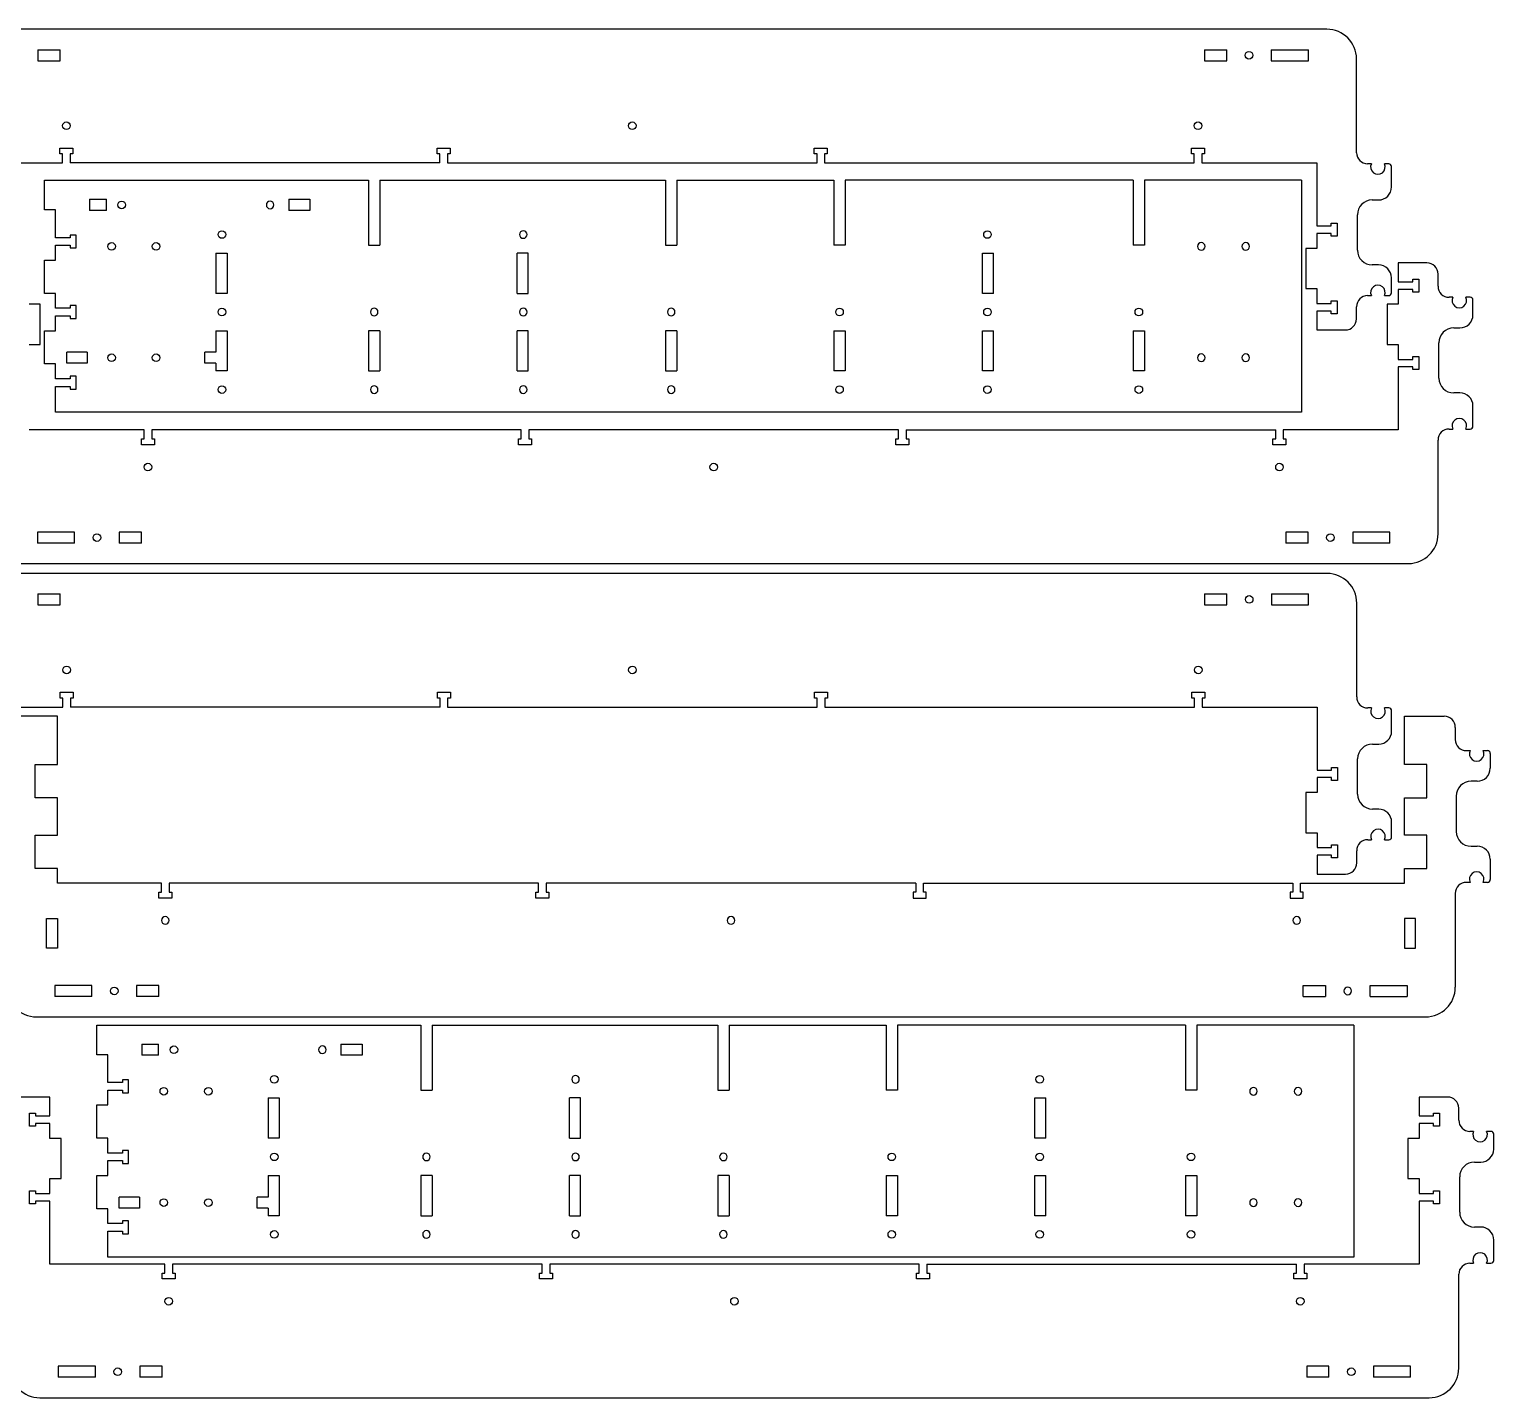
# Model space of a CAD drawing. Header units: millimetres. Extents: x 82 to 1285, y 3 to 747.
# Drawn here: x 496 to 1285, y 10 to 747 of the extents above; entities that cross this region are included whole.
import ezdxf

# ---------------------------------------------------------------- set-up
doc = ezdxf.new("R2010")
doc.units = ezdxf.units.MM
doc.linetypes.add('HIDDEN', pattern=[9.525, 6.35, -3.175])
doc.layers.get('0').update_dxf_attribs({"lineweight": 70})
doc.layers.add('Hidden', color=7, linetype='HIDDEN', lineweight=70)

msp = doc.modelspace()

# ---------------------------------------------------------------- linework, layer by layer
at = {"color": 7, "lineweight": -3}
for p, q in [((1195.45, 747.28), (447.04, 747.28)), ((500.98, 736.28), (512.98, 736.28)), ((500.98, 736.28), (500.98, 730.28)), ((512.98, 730.28), (512.98, 736.28)), ((1129.51, 736.28), (1141.51, 736.28)), ((1129.51, 736.28), (1129.51, 730.28)), ((1141.51, 730.28), (1141.51, 736.28)), ((1165.51, 736.28), (1185.51, 736.28)), ((1165.51, 736.28), (1165.51, 730.28)), ((1185.51, 730.28), (1185.51, 736.28)), ((500.98, 730.28), (512.98, 730.28)), ((1129.51, 730.28), (1141.51, 730.28)), ((1165.51, 730.28), (1185.51, 730.28)), ((1211.45, 680.78), (1211.45, 731.28)), ((512.95, 680.08), (512.95, 683.28)), ((512.95, 683.28), (519.95, 683.28)), ((514.4, 680.08), (512.95, 680.08)), ((514.4, 675.28), (514.4, 680.08)), ((519.95, 680.08), (518.5, 680.08)), ((518.5, 680.08), (518.5, 675.28)), ((519.95, 683.28), (519.95, 680.08)), ((716.15, 680.08), (716.15, 683.28)), ((716.15, 683.28), (723.15, 683.28)), ((717.6, 680.08), (716.15, 680.08)), ((717.6, 675.28), (717.6, 680.08)), ((723.15, 680.08), (721.7, 680.08)), ((721.7, 680.08), (721.7, 675.28)), ((723.15, 683.28), (723.15, 680.08)), ((919.35, 683.28), (926.35, 683.28)), ((919.35, 680.08), (919.35, 683.28)), ((920.8, 680.08), (919.35, 680.08)), ((920.8, 675.28), (920.8, 680.08)), ((926.35, 680.08), (924.9, 680.08)), ((924.9, 680.08), (924.9, 675.28)), ((926.35, 683.28), (926.35, 680.08)), ((1122.55, 683.28), (1129.55, 683.28)), ((1122.55, 680.08), (1122.55, 683.28)), ((1124, 680.08), (1122.55, 680.08)), ((1124, 675.28), (1124, 680.08)), ((1128.1, 680.08), (1128.1, 675.28)), ((1129.55, 680.08), (1128.1, 680.08)), ((1129.55, 683.28), (1129.55, 680.08)), ((452.44, 675.28), (514.4, 675.28)), ((717.6, 675.28), (518.5, 675.28)), ((721.7, 675.28), (920.8, 675.28)), ((924.9, 675.28), (1124, 675.28)), ((1128.1, 675.28), (1190.06, 675.28)), ((1190.06, 675.28), (1190.06, 641.33)), ((1219.44, 674.78), (1217.45, 674.78)), ((1228.78, 674.78), (1226.47, 674.78)), ((1230.28, 662.31), (1230.28, 673.28)), ((504.63, 665.92), (679.23, 665.92)), ((504.63, 649.92), (504.63, 665.92)), ((679.23, 665.92), (679.23, 630.92)), ((685.23, 665.92), (839.23, 665.92)), ((685.23, 665.92), (685.23, 630.92)), ((839.23, 665.92), (839.23, 630.92)), ((845.23, 665.92), (929.92, 665.92)), ((845.23, 665.92), (845.23, 630.92)), ((929.92, 665.92), (929.92, 630.92)), ((1091.17, 665.92), (935.92, 665.92)), ((935.92, 665.92), (935.92, 630.92)), ((1091.17, 665.92), (1091.17, 630.92)), ((1097.17, 665.92), (1097.17, 630.92)), ((1181.87, 665.92), (1097.17, 665.92)), ((1181.87, 665.92), (1181.87, 540.92)), ((528.8, 655.66), (528.8, 649.66)), ((528.8, 655.66), (537.95, 655.66)), ((537.95, 649.66), (537.95, 655.66)), ((636.17, 655.66), (636.17, 649.66)), ((636.17, 655.66), (647.57, 655.66)), ((647.57, 655.66), (647.57, 649.66)), ((1219.95, 655.31), (1223.28, 655.31)), ((510.63, 649.92), (504.63, 649.92)), ((510.63, 634.97), (510.63, 649.92)), ((537.95, 649.66), (528.8, 649.66)), ((647.57, 649.66), (636.17, 649.66)), ((1211.95, 628.28), (1211.95, 647.31)), ((1190.06, 641.33), (1197.85, 641.33)), ((1197.85, 642.78), (1201.05, 642.78)), ((1197.85, 641.33), (1197.85, 642.78)), ((1201.05, 642.78), (1201.05, 635.78)), ((518.43, 634.97), (510.63, 634.97)), ((518.43, 636.42), (518.43, 634.97)), ((521.63, 636.42), (518.43, 636.42)), ((521.63, 629.42), (521.63, 636.42)), ((1190.05, 637.23), (1190.05, 629.23)), ((1197.85, 637.23), (1190.05, 637.23)), ((1197.85, 635.78), (1197.85, 637.23)), ((1201.05, 635.78), (1197.85, 635.78)), ((510.63, 630.87), (518.43, 630.87)), ((510.63, 622.87), (510.63, 630.87)), ((518.43, 630.87), (518.43, 629.42)), ((518.43, 629.42), (521.63, 629.42)), ((596.94, 626.64), (596.94, 604.97)), ((596.94, 626.64), (602.94, 626.64)), ((602.94, 626.64), (602.94, 604.97)), ((679.23, 630.92), (685.23, 630.92)), ((765.23, 626.64), (759.23, 626.64)), ((759.23, 604.97), (759.23, 626.64)), ((765.23, 604.97), (765.23, 626.64)), ((839.23, 630.92), (845.23, 630.92)), ((935.92, 630.92), (929.92, 630.92)), ((1009.92, 604.97), (1009.92, 626.64)), ((1009.92, 626.64), (1015.92, 626.64)), ((1015.92, 604.97), (1015.92, 626.64)), ((1097.17, 630.92), (1091.17, 630.92)), ((1184.05, 629.23), (1184.05, 607.56)), ((1190.05, 629.23), (1184.05, 629.23)), ((504.63, 622.87), (510.63, 622.87)), ((504.63, 604.97), (504.63, 622.87)), ((1223.28, 620.28), (1219.95, 620.28)), ((1249.35, 621.37), (1233.94, 621.37)), ((1233.94, 621.37), (1233.94, 611.19)), ((1255.35, 608.87), (1255.35, 615.37)), ((1184.05, 607.56), (1190.05, 607.56)), ((1190.05, 607.56), (1190.05, 599.56)), ((1230.28, 605.28), (1230.28, 613.28)), ((1233.94, 611.19), (1241.74, 611.19)), ((1241.74, 611.19), (1241.74, 612.64)), ((1241.74, 612.64), (1244.94, 612.64)), ((1244.94, 612.64), (1244.94, 605.64)), ((510.63, 604.97), (504.63, 604.97)), ((510.63, 596.97), (510.63, 604.97)), ((602.94, 604.97), (596.94, 604.97)), ((759.23, 604.97), (765.23, 604.97)), ((1015.92, 604.97), (1009.92, 604.97)), ((1197.85, 601.01), (1201.05, 601.01)), ((1197.85, 599.56), (1197.85, 601.01)), ((1201.05, 601.01), (1201.05, 594.01)), ((1217.45, 603.78), (1219.44, 603.78)), ((1226.47, 603.78), (1228.78, 603.78)), ((1241.74, 607.09), (1233.94, 607.09)), ((1233.94, 607.09), (1233.94, 599.09)), ((1241.74, 605.64), (1241.74, 607.09)), ((1244.94, 605.64), (1241.74, 605.64)), ((1263.33, 602.87), (1261.35, 602.87)), ((1272.66, 602.87), (1270.36, 602.87)), ((1274.16, 593.37), (1274.16, 601.37)), ((502.33, 599.09), (496.33, 599.09)), ((502.33, 577.42), (502.33, 599.09)), ((518.43, 596.97), (510.63, 596.97)), ((510.63, 592.87), (518.43, 592.87)), ((510.63, 584.87), (510.63, 592.87)), ((518.43, 598.42), (518.43, 596.97)), ((521.63, 598.42), (518.43, 598.42)), ((518.43, 592.87), (518.43, 591.42)), ((521.63, 591.42), (521.63, 598.42)), ((1190.05, 599.56), (1197.85, 599.56)), ((1190.05, 595.46), (1190.05, 585.28)), ((1197.85, 595.46), (1190.05, 595.46)), ((1197.85, 594.01), (1197.85, 595.46)), ((1201.05, 594.01), (1197.85, 594.01)), ((1211.45, 591.28), (1211.45, 597.78)), ((1233.94, 599.09), (1227.94, 599.09)), ((1227.94, 599.09), (1227.94, 577.42)), ((504.63, 584.87), (510.63, 584.87)), ((504.63, 566.97), (504.63, 584.87)), ((518.43, 591.42), (521.63, 591.42)), ((596.94, 584.87), (596.94, 573.28)), ((596.94, 584.87), (602.94, 584.87)), ((602.94, 584.87), (602.94, 563.2)), ((679.23, 584.87), (679.23, 563.2)), ((685.23, 584.87), (679.23, 584.87)), ((685.23, 584.87), (685.23, 563.2)), ((759.23, 563.2), (759.23, 584.87)), ((765.23, 584.87), (759.23, 584.87)), ((765.23, 563.2), (765.23, 584.87)), ((839.23, 584.87), (839.23, 563.2)), ((845.23, 584.87), (839.23, 584.87)), ((845.23, 584.87), (845.23, 563.2)), ((929.92, 584.87), (929.92, 563.2)), ((929.92, 584.87), (935.92, 584.87)), ((935.92, 584.87), (935.92, 563.2)), ((1009.92, 563.2), (1009.92, 584.87)), ((1009.92, 584.87), (1015.92, 584.87)), ((1015.92, 563.2), (1015.92, 584.87)), ((1091.17, 584.87), (1091.17, 563.2)), ((1091.17, 584.87), (1097.17, 584.87)), ((1097.17, 584.87), (1097.17, 563.2)), ((1190.05, 585.28), (1205.45, 585.28)), ((1263.84, 586.37), (1267.16, 586.37)), ((496.33, 577.42), (502.33, 577.42)), ((1227.94, 577.42), (1233.94, 577.42)), ((1233.94, 577.42), (1233.94, 569.42)), ((1255.84, 559.34), (1255.84, 578.37)), ((516.63, 567.28), (516.63, 573.28)), ((527.63, 573.28), (516.63, 573.28)), ((527.63, 573.28), (527.63, 567.28)), ((590.94, 567.28), (590.94, 573.28)), ((596.94, 573.28), (590.94, 573.28)), ((1233.94, 569.42), (1241.74, 569.42)), ((1241.74, 569.42), (1241.74, 570.87)), ((1241.74, 570.87), (1244.94, 570.87)), ((1244.94, 570.87), (1244.94, 563.87)), ((510.63, 566.97), (504.63, 566.97)), ((510.63, 558.97), (510.63, 566.97)), ((527.63, 567.28), (516.63, 567.28)), ((518.43, 560.42), (518.43, 558.97)), ((521.63, 560.42), (518.43, 560.42)), ((521.63, 553.42), (521.63, 560.42)), ((596.94, 567.28), (590.94, 567.28)), ((596.94, 567.28), (596.94, 563.2)), ((602.94, 563.2), (596.94, 563.2)), ((679.23, 563.2), (685.23, 563.2)), ((759.23, 563.2), (765.23, 563.2)), ((839.23, 563.2), (845.23, 563.2)), ((935.92, 563.2), (929.92, 563.2)), ((1015.92, 563.2), (1009.92, 563.2)), ((1097.17, 563.2), (1091.17, 563.2)), ((1241.74, 565.32), (1233.95, 565.32)), ((1233.95, 565.32), (1233.95, 531.37)), ((1241.74, 563.87), (1241.74, 565.32)), ((1244.94, 563.87), (1241.74, 563.87)), ((518.43, 558.97), (510.63, 558.97)), ((510.63, 554.87), (518.43, 554.87)), ((510.63, 540.92), (510.63, 554.87)), ((518.43, 554.87), (518.43, 553.42)), ((518.43, 553.42), (521.63, 553.42)), ((1267.16, 551.34), (1263.84, 551.34)), ((1181.87, 540.92), (510.63, 540.92)), ((1274.16, 533.37), (1274.16, 544.34)), ((558.29, 531.37), (496.32, 531.37)), ((558.29, 526.57), (558.29, 531.37)), ((562.39, 531.37), (562.39, 526.57)), ((761.49, 531.37), (562.39, 531.37)), ((761.49, 526.57), (761.49, 531.37)), ((964.69, 531.37), (765.59, 531.37)), ((765.59, 531.37), (765.59, 526.57)), ((964.69, 526.57), (964.69, 531.37)), ((968.79, 531.37), (968.79, 526.57)), ((968.79, 531.37), (1167.89, 531.37)), ((1167.89, 526.57), (1167.89, 531.37)), ((1171.99, 531.37), (1171.99, 526.57)), ((1233.95, 531.37), (1171.99, 531.37)), ((1261.35, 531.87), (1263.33, 531.87)), ((1270.36, 531.87), (1272.66, 531.87)), ((556.84, 526.57), (558.29, 526.57)), ((556.84, 523.37), (556.84, 526.57)), ((563.84, 523.37), (556.84, 523.37)), ((562.39, 526.57), (563.84, 526.57)), ((563.84, 526.57), (563.84, 523.37)), ((760.04, 526.57), (761.49, 526.57)), ((760.04, 523.37), (760.04, 526.57)), ((767.04, 523.37), (760.04, 523.37)), ((765.59, 526.57), (767.04, 526.57)), ((767.04, 526.57), (767.04, 523.37)), ((963.24, 523.37), (963.24, 526.57)), ((963.24, 526.57), (964.69, 526.57)), ((970.24, 523.37), (963.24, 523.37)), ((968.79, 526.57), (970.24, 526.57)), ((970.24, 526.57), (970.24, 523.37)), ((1166.44, 523.37), (1166.44, 526.57)), ((1166.44, 526.57), (1167.89, 526.57)), ((1173.44, 523.37), (1166.44, 523.37)), ((1171.99, 526.57), (1173.44, 526.57)), ((1173.44, 526.57), (1173.44, 523.37)), ((1255.35, 475.37), (1255.35, 525.87)), ((500.87, 476.37), (500.87, 470.37)), ((520.87, 476.37), (500.87, 476.37)), ((520.87, 470.37), (520.87, 476.37)), ((556.87, 476.37), (544.87, 476.37)), ((544.87, 476.37), (544.87, 470.37)), ((556.87, 470.37), (556.87, 476.37)), ((1173.4, 476.37), (1173.4, 470.37)), ((1185.4, 476.37), (1173.4, 476.37)), ((1185.4, 470.37), (1185.4, 476.37)), ((1229.4, 476.37), (1209.4, 476.37)), ((1209.4, 476.37), (1209.4, 470.37)), ((1229.4, 470.37), (1229.4, 476.37)), ((520.87, 470.37), (500.87, 470.37)), ((556.87, 470.37), (544.87, 470.37)), ((1185.4, 470.37), (1173.4, 470.37)), ((1229.4, 470.37), (1209.4, 470.37)), ((490.93, 459.37), (1239.35, 459.37)), ((1195.57, 454.05), (447.15, 454.05)), ((501.09, 443.05), (513.09, 443.05)), ((501.09, 443.05), (501.09, 437.05)), ((513.09, 437.05), (513.09, 443.05)), ((1129.62, 443.05), (1141.62, 443.05)), ((1129.62, 443.05), (1129.62, 437.05)), ((1141.62, 437.05), (1141.62, 443.05)), ((1165.62, 443.05), (1185.62, 443.05)), ((1165.62, 443.05), (1165.62, 437.05)), ((1185.62, 437.05), (1185.62, 443.05)), ((501.09, 437.05), (513.09, 437.05)), ((1129.62, 437.05), (1141.62, 437.05)), ((1165.62, 437.05), (1185.62, 437.05)), ((1211.56, 387.55), (1211.56, 438.05)), ((513.06, 386.85), (513.06, 390.05)), ((513.06, 390.05), (520.06, 390.05)), ((514.51, 386.85), (513.06, 386.85)), ((514.51, 382.05), (514.51, 386.85)), ((520.06, 386.85), (518.61, 386.85)), ((518.61, 386.85), (518.61, 382.05)), ((520.06, 390.05), (520.06, 386.85)), ((716.26, 386.85), (716.26, 390.05)), ((716.26, 390.05), (723.26, 390.05)), ((717.71, 386.85), (716.26, 386.85)), ((717.71, 382.05), (717.71, 386.85)), ((723.26, 386.85), (721.81, 386.85)), ((721.81, 386.85), (721.81, 382.05)), ((723.26, 390.05), (723.26, 386.85)), ((919.46, 390.05), (926.46, 390.05)), ((919.46, 386.85), (919.46, 390.05)), ((920.91, 386.85), (919.46, 386.85)), ((920.91, 382.05), (920.91, 386.85)), ((926.46, 386.85), (925.01, 386.85)), ((925.01, 386.85), (925.01, 382.05)), ((926.46, 390.05), (926.46, 386.85)), ((1122.66, 390.05), (1129.66, 390.05)), ((1122.66, 386.85), (1122.66, 390.05)), ((1124.11, 386.85), (1122.66, 386.85)), ((1124.11, 382.05), (1124.11, 386.85)), ((1128.21, 386.85), (1128.21, 382.05)), ((1129.66, 386.85), (1128.21, 386.85)), ((1129.66, 390.05), (1129.66, 386.85)), ((452.54, 382.05), (514.51, 382.05)), ((717.71, 382.05), (518.61, 382.05)), ((721.81, 382.05), (920.91, 382.05)), ((925.01, 382.05), (1124.11, 382.05)), ((1128.21, 382.05), (1190.17, 382.05)), ((1190.17, 382.05), (1190.17, 348.1)), ((1219.55, 381.55), (1217.56, 381.55)), ((1228.88, 381.55), (1226.58, 381.55)), ((1230.38, 369.08), (1230.38, 380.05)), ((511.66, 377.08), (490.26, 377.08)), ((511.66, 351.03), (511.66, 377.08)), ((1237.27, 377.08), (1258.67, 377.08)), ((1237.27, 351.03), (1237.27, 377.08)), ((1264.67, 371.08), (1264.67, 364.58)), ((1220.06, 362.08), (1223.38, 362.08)), ((1270.67, 358.58), (1272.66, 358.58)), ((1279.69, 358.58), (1281.99, 358.58)), ((1283.49, 357.08), (1283.49, 349.08)), ((499.66, 333.13), (499.66, 351.03)), ((499.66, 351.03), (511.66, 351.03)), ((1190.17, 348.1), (1197.96, 348.1)), ((1197.96, 349.55), (1201.16, 349.55)), ((1197.96, 348.1), (1197.96, 349.55)), ((1201.16, 349.55), (1201.16, 342.55)), ((1212.06, 335.05), (1212.06, 354.08)), ((1249.27, 351.03), (1237.27, 351.03)), ((1249.27, 333.13), (1249.27, 351.03)), ((1190.16, 344), (1190.16, 336)), ((1197.96, 344), (1190.16, 344)), ((1197.96, 342.55), (1197.96, 344)), ((1201.16, 342.55), (1197.96, 342.55)), ((1276.49, 342.08), (1273.17, 342.08)), ((511.66, 333.13), (499.66, 333.13)), ((511.66, 313.03), (511.66, 333.13)), ((1184.16, 336), (1184.16, 314.33)), ((1190.16, 336), (1184.16, 336)), ((1237.27, 313.03), (1237.27, 333.13)), ((1237.27, 333.13), (1249.27, 333.13)), ((1265.17, 334.08), (1265.17, 315.05)), ((1223.38, 327.05), (1220.06, 327.05)), ((1230.38, 312.05), (1230.38, 320.05)), ((499.65, 295.13), (499.65, 313.03)), ((499.65, 313.03), (511.66, 313.03)), ((1184.16, 314.33), (1190.16, 314.33)), ((1190.16, 314.33), (1190.16, 306.33)), ((1197.96, 307.78), (1201.16, 307.78)), ((1197.96, 306.33), (1197.96, 307.78)), ((1201.16, 307.78), (1201.16, 300.78)), ((1217.56, 310.55), (1219.55, 310.55)), ((1226.58, 310.55), (1228.88, 310.55)), ((1249.28, 313.03), (1237.27, 313.03)), ((1249.28, 295.13), (1249.28, 313.03)), ((1190.16, 306.33), (1197.96, 306.33)), ((1190.16, 302.23), (1190.16, 292.05)), ((1197.96, 302.23), (1190.16, 302.23)), ((1197.96, 300.78), (1197.96, 302.23)), ((1201.16, 300.78), (1197.96, 300.78)), ((1211.56, 298.05), (1211.56, 304.55)), ((1273.17, 307.05), (1276.49, 307.05)), ((1283.49, 300.05), (1283.49, 289.08)), ((511.66, 295.13), (499.65, 295.13)), ((511.66, 287.08), (511.66, 295.13)), ((1190.16, 292.05), (1205.56, 292.05)), ((1237.27, 295.13), (1249.28, 295.13)), ((1237.27, 287.08), (1237.27, 295.13)), ((567.62, 287.08), (511.66, 287.08)), ((567.62, 282.28), (567.62, 287.08)), ((571.72, 287.08), (571.72, 282.28)), ((770.82, 287.08), (571.72, 287.08)), ((770.82, 282.28), (770.82, 287.08)), ((774.92, 287.08), (774.92, 282.28)), ((974.02, 287.08), (774.92, 287.08)), ((974.02, 287.08), (974.02, 282.28)), ((978.12, 282.28), (978.12, 287.08)), ((978.12, 287.08), (1177.22, 287.08)), ((1177.22, 287.08), (1177.22, 282.28)), ((1181.32, 282.28), (1181.32, 287.08)), ((1181.32, 287.08), (1237.27, 287.08)), ((1272.66, 287.58), (1270.67, 287.58)), ((1281.99, 287.58), (1279.69, 287.58)), ((566.17, 282.28), (567.62, 282.28)), ((566.17, 279.08), (566.17, 282.28)), ((573.17, 279.08), (566.17, 279.08)), ((571.72, 282.28), (573.17, 282.28)), ((573.17, 282.28), (573.17, 279.08)), ((769.37, 282.28), (770.82, 282.28)), ((769.37, 279.08), (769.37, 282.28)), ((776.37, 279.08), (769.37, 279.08)), ((774.92, 282.28), (776.37, 282.28)), ((776.37, 282.28), (776.37, 279.08)), ((972.57, 282.28), (972.57, 279.08)), ((974.02, 282.28), (972.57, 282.28)), ((972.57, 279.08), (979.57, 279.08)), ((979.57, 282.28), (978.12, 282.28)), ((979.57, 279.08), (979.57, 282.28)), ((1175.77, 282.28), (1175.77, 279.08)), ((1177.22, 282.28), (1175.77, 282.28)), ((1175.77, 279.08), (1182.77, 279.08)), ((1182.77, 282.28), (1181.32, 282.28)), ((1182.77, 279.08), (1182.77, 282.28)), ((1264.67, 281.58), (1264.67, 231.08)), ((505.66, 252.08), (505.66, 268.08)), ((505.66, 268.08), (511.66, 268.08)), ((511.66, 268.08), (511.66, 252.08)), ((1243.27, 268.08), (1237.27, 268.08)), ((1237.27, 268.08), (1237.27, 252.08)), ((1243.27, 252.08), (1243.27, 268.08)), ((511.66, 252.08), (505.66, 252.08)), ((1237.27, 252.08), (1243.27, 252.08)), ((510.2, 232.08), (510.2, 226.08)), ((530.2, 232.08), (510.2, 232.08)), ((530.2, 226.08), (530.2, 232.08)), ((566.2, 232.08), (554.2, 232.08)), ((554.2, 232.08), (554.2, 226.08)), ((566.2, 226.08), (566.2, 232.08)), ((1182.73, 232.08), (1194.73, 232.08)), ((1182.73, 226.08), (1182.73, 232.08)), ((1194.73, 232.08), (1194.73, 226.08)), ((1218.73, 226.08), (1218.73, 232.08)), ((1218.73, 232.08), (1238.73, 232.08)), ((1238.73, 232.08), (1238.73, 226.08)), ((530.2, 226.08), (510.2, 226.08)), ((566.2, 226.08), (554.2, 226.08)), ((1182.73, 226.08), (1194.73, 226.08)), ((1218.73, 226.08), (1238.73, 226.08)), ((500.26, 215.08), (1248.67, 215.08)), ((532.8, 210.67), (707.4, 210.67)), ((532.8, 194.67), (532.8, 210.67)), ((707.4, 210.67), (707.4, 175.67)), ((713.4, 210.67), (867.4, 210.67)), ((713.4, 210.67), (713.4, 175.67)), ((867.4, 210.67), (867.4, 175.67)), ((873.4, 210.67), (958.09, 210.67)), ((873.4, 210.67), (873.4, 175.67)), ((958.09, 210.67), (958.09, 175.67)), ((1119.34, 210.67), (964.09, 210.67)), ((964.09, 210.67), (964.09, 175.67)), ((1119.34, 210.67), (1119.34, 175.67)), ((1125.34, 210.67), (1125.34, 175.67)), ((1210.04, 210.67), (1125.34, 210.67)), ((1210.04, 210.67), (1210.04, 85.67)), ((556.97, 200.41), (556.97, 194.41)), ((556.97, 200.41), (566.12, 200.41)), ((566.12, 194.41), (566.12, 200.41)), ((664.34, 200.41), (664.34, 194.41)), ((664.34, 200.41), (675.74, 200.41)), ((675.74, 200.41), (675.74, 194.41)), ((538.8, 194.67), (532.8, 194.67)), ((538.8, 179.72), (538.8, 194.67)), ((566.12, 194.41), (556.97, 194.41)), ((675.74, 194.41), (664.34, 194.41)), ((546.6, 179.72), (538.8, 179.72)), ((538.8, 175.62), (546.6, 175.62)), ((538.8, 167.62), (538.8, 175.62)), ((546.6, 181.17), (546.6, 179.72)), ((549.8, 181.17), (546.6, 181.17)), ((546.6, 175.62), (546.6, 174.17)), ((546.6, 174.17), (549.8, 174.17)), ((549.8, 174.17), (549.8, 181.17)), ((707.4, 175.67), (713.4, 175.67)), ((867.4, 175.67), (873.4, 175.67)), ((964.09, 175.67), (958.09, 175.67)), ((1125.34, 175.67), (1119.34, 175.67)), ((507.52, 171.87), (492.12, 171.87)), ((507.52, 161.69), (507.52, 171.87)), ((532.8, 167.62), (538.8, 167.62)), ((532.8, 149.72), (532.8, 167.62)), ((625.11, 171.39), (625.11, 149.72)), ((625.11, 171.39), (631.11, 171.39)), ((631.11, 171.39), (631.11, 149.72)), ((793.4, 171.39), (787.4, 171.39)), ((787.4, 149.72), (787.4, 171.39)), ((793.4, 149.72), (793.4, 171.39)), ((1038.09, 149.72), (1038.09, 171.39)), ((1038.09, 171.39), (1044.09, 171.39)), ((1044.09, 149.72), (1044.09, 171.39)), ((1260.54, 171.87), (1245.13, 171.87)), ((1245.13, 171.87), (1245.13, 161.69)), ((1266.54, 159.37), (1266.54, 165.87)), ((496.52, 163.14), (499.72, 163.14)), ((496.52, 156.14), (496.52, 163.14)), ((499.72, 163.14), (499.72, 161.69)), ((499.72, 161.69), (507.52, 161.69)), ((1245.13, 161.69), (1252.93, 161.69)), ((1252.93, 161.69), (1252.93, 163.14)), ((1252.93, 163.14), (1256.13, 163.14)), ((1256.13, 163.14), (1256.13, 156.14)), ((499.72, 156.14), (496.52, 156.14)), ((499.72, 157.59), (499.72, 156.14)), ((507.52, 157.59), (499.72, 157.59)), ((507.52, 149.59), (507.52, 157.59)), ((1252.93, 157.59), (1245.13, 157.59)), ((1245.13, 157.59), (1245.13, 149.59)), ((1252.93, 156.14), (1252.93, 157.59)), ((1256.13, 156.14), (1252.93, 156.14)), ((1274.52, 153.37), (1272.54, 153.37)), ((1283.86, 153.37), (1281.55, 153.37)), ((1285.36, 143.87), (1285.36, 151.87)), ((513.52, 149.59), (507.52, 149.59)), ((513.52, 127.92), (513.52, 149.59)), ((538.8, 149.72), (532.8, 149.72)), ((538.8, 141.72), (538.8, 149.72)), ((546.6, 143.17), (546.6, 141.72)), ((549.8, 143.17), (546.6, 143.17)), ((549.8, 136.17), (549.8, 143.17)), ((631.11, 149.72), (625.11, 149.72)), ((787.4, 149.72), (793.4, 149.72)), ((1044.09, 149.72), (1038.09, 149.72)), ((1245.13, 149.59), (1239.13, 149.59)), ((1239.13, 149.59), (1239.13, 127.92)), ((546.6, 141.72), (538.8, 141.72)), ((538.8, 137.62), (546.6, 137.62)), ((538.8, 129.62), (538.8, 137.62)), ((546.6, 137.62), (546.6, 136.17)), ((546.6, 136.17), (549.8, 136.17)), ((1275.03, 136.87), (1278.36, 136.87)), ((507.52, 127.92), (513.52, 127.92)), ((507.52, 119.92), (507.52, 127.92)), ((532.8, 129.62), (538.8, 129.62)), ((532.8, 111.72), (532.8, 129.62)), ((625.11, 129.62), (625.11, 118.03)), ((625.11, 129.62), (631.11, 129.62)), ((631.11, 129.62), (631.11, 107.95)), ((707.4, 129.62), (707.4, 107.95)), ((713.4, 129.62), (707.4, 129.62)), ((713.4, 129.62), (713.4, 107.95)), ((787.4, 107.95), (787.4, 129.62)), ((793.4, 129.62), (787.4, 129.62)), ((793.4, 107.95), (793.4, 129.62)), ((867.4, 129.62), (867.4, 107.95)), ((873.4, 129.62), (867.4, 129.62)), ((873.4, 129.62), (873.4, 107.95)), ((958.09, 129.62), (958.09, 107.95)), ((958.09, 129.62), (964.09, 129.62)), ((964.09, 129.62), (964.09, 107.95)), ((1038.09, 107.95), (1038.09, 129.62)), ((1038.09, 129.62), (1044.09, 129.62)), ((1044.09, 107.95), (1044.09, 129.62)), ((1119.34, 129.62), (1119.34, 107.95)), ((1119.34, 129.62), (1125.34, 129.62)), ((1125.34, 129.62), (1125.34, 107.95)), ((1239.13, 127.92), (1245.13, 127.92)), ((1245.13, 127.92), (1245.13, 119.92)), ((1267.03, 109.84), (1267.03, 128.87)), ((496.52, 121.37), (499.72, 121.37)), ((496.52, 114.37), (496.52, 121.37)), ((499.72, 121.37), (499.72, 119.92)), ((499.72, 119.92), (507.52, 119.92)), ((1245.13, 119.92), (1252.93, 119.92)), ((1252.93, 119.92), (1252.93, 121.37)), ((1252.93, 121.37), (1256.13, 121.37)), ((1256.13, 121.37), (1256.13, 114.37)), ((499.72, 114.37), (496.52, 114.37)), ((499.72, 115.82), (499.72, 114.37)), ((507.52, 115.82), (499.72, 115.82)), ((507.52, 81.87), (507.52, 115.82)), ((538.8, 111.72), (532.8, 111.72)), ((538.8, 103.72), (538.8, 111.72)), ((544.8, 112.03), (544.8, 118.03)), ((555.8, 118.03), (544.8, 118.03)), ((555.8, 112.03), (544.8, 112.03)), ((555.8, 118.03), (555.8, 112.03)), ((619.11, 112.03), (619.11, 118.03)), ((625.11, 118.03), (619.11, 118.03)), ((625.11, 112.03), (619.11, 112.03)), ((625.11, 112.03), (625.11, 107.95)), ((1252.93, 115.82), (1245.14, 115.82)), ((1245.14, 115.82), (1245.14, 81.87)), ((1252.93, 114.37), (1252.93, 115.82)), ((1256.13, 114.37), (1252.93, 114.37)), ((546.6, 103.72), (538.8, 103.72)), ((546.6, 105.17), (546.6, 103.72)), ((549.8, 105.17), (546.6, 105.17)), ((549.8, 98.17), (549.8, 105.17)), ((631.11, 107.95), (625.11, 107.95)), ((707.4, 107.95), (713.4, 107.95)), ((787.4, 107.95), (793.4, 107.95)), ((867.4, 107.95), (873.4, 107.95)), ((964.09, 107.95), (958.09, 107.95)), ((1044.09, 107.95), (1038.09, 107.95)), ((1125.34, 107.95), (1119.34, 107.95)), ((538.8, 99.62), (546.6, 99.62)), ((538.8, 85.67), (538.8, 99.62)), ((546.6, 99.62), (546.6, 98.17)), ((546.6, 98.17), (549.8, 98.17)), ((1278.36, 101.84), (1275.03, 101.84)), ((1285.36, 83.87), (1285.36, 94.84)), ((569.48, 81.87), (507.52, 81.87)), ((1210.04, 85.67), (538.8, 85.67)), ((569.48, 77.07), (569.48, 81.87)), ((573.58, 81.87), (573.58, 77.07)), ((772.68, 81.87), (573.58, 81.87)), ((772.68, 77.07), (772.68, 81.87)), ((975.88, 81.87), (776.78, 81.87)), ((776.78, 81.87), (776.78, 77.07)), ((975.88, 77.07), (975.88, 81.87)), ((979.98, 81.87), (979.98, 77.07)), ((979.98, 81.87), (1179.08, 81.87)), ((1179.08, 77.07), (1179.08, 81.87)), ((1183.18, 81.87), (1183.18, 77.07)), ((1245.14, 81.87), (1183.18, 81.87)), ((1272.54, 82.37), (1274.52, 82.37)), ((1281.55, 82.37), (1283.86, 82.37)), ((568.03, 77.07), (569.48, 77.07)), ((568.03, 73.87), (568.03, 77.07)), ((575.03, 73.87), (568.03, 73.87)), ((573.58, 77.07), (575.03, 77.07)), ((575.03, 77.07), (575.03, 73.87)), ((771.23, 77.07), (772.68, 77.07)), ((771.23, 73.87), (771.23, 77.07)), ((778.23, 73.87), (771.23, 73.87)), ((776.78, 77.07), (778.23, 77.07)), ((778.23, 77.07), (778.23, 73.87)), ((974.43, 73.87), (974.43, 77.07)), ((974.43, 77.07), (975.88, 77.07)), ((981.43, 73.87), (974.43, 73.87)), ((979.98, 77.07), (981.43, 77.07)), ((981.43, 77.07), (981.43, 73.87)), ((1177.63, 73.87), (1177.63, 77.07)), ((1177.63, 77.07), (1179.08, 77.07)), ((1184.63, 73.87), (1177.63, 73.87)), ((1183.18, 77.07), (1184.63, 77.07)), ((1184.63, 77.07), (1184.63, 73.87)), ((1266.54, 25.87), (1266.54, 76.37)), ((512.06, 26.87), (512.06, 20.87)), ((532.06, 26.87), (512.06, 26.87)), ((532.06, 20.87), (532.06, 26.87)), ((568.06, 26.87), (556.06, 26.87)), ((556.06, 26.87), (556.06, 20.87)), ((568.06, 20.87), (568.06, 26.87)), ((1184.59, 26.87), (1184.59, 20.87)), ((1196.59, 26.87), (1184.59, 26.87)), ((1196.59, 20.87), (1196.59, 26.87)), ((1240.59, 26.87), (1220.59, 26.87)), ((1220.59, 26.87), (1220.59, 20.87)), ((1240.59, 20.87), (1240.59, 26.87)), ((532.06, 20.87), (512.06, 20.87)), ((568.06, 20.87), (556.06, 20.87)), ((1196.59, 20.87), (1184.59, 20.87)), ((1240.59, 20.87), (1220.59, 20.87)), ((502.12, 9.87), (1250.54, 9.87))]:
    msp.add_line(p, q, dxfattribs=at)
for centre in [(1153.51, 733.28), (516.45, 695.28), (821.25, 695.28), (1126.05, 695.28), (546.18, 652.66), (540.73, 630.28), (564.73, 630.28), (600.23, 636.69), (1012.63, 636.69), (600.23, 594.92), (932.92, 594.92), (1012.63, 594.92), (1094.17, 594.92), (540.73, 570.28), (564.73, 570.28), (600.23, 553.15), (932.92, 553.15), (1012.63, 553.15), (1094.17, 553.15), (560.34, 511.37), (865.14, 511.37), (1169.94, 511.37), (532.87, 473.37), (1197.4, 473.37), (1153.62, 440.05), (516.56, 402.05), (821.36, 402.05), (1126.16, 402.05), (542.2, 229.08), (574.35, 197.41), (628.4, 181.44), (1040.8, 181.44), (568.9, 175.03), (592.9, 175.03), (628.4, 139.67), (961.09, 139.67), (1040.8, 139.67), (1122.34, 139.67), (568.9, 115.03), (592.9, 115.03), (628.4, 97.9), (961.09, 97.9), (1040.8, 97.9), (1122.34, 97.9), (571.53, 61.87), (876.33, 61.87), (1181.13, 61.87), (544.06, 23.87), (1208.59, 23.87)]:
    msp.add_circle(centre, 2.05, dxfattribs=at)
at = {"color": 7, "lineweight": -3, "extrusion": (1.44497e-16, -5.55112e-17, -1)}
for centre in [(-626.18, 652.66), (-762.52, 636.69), (-682.23, 594.92), (-762.52, 594.92), (-842.23, 594.92), (-682.23, 553.15), (-762.52, 553.15), (-842.23, 553.15), (-654.35, 197.41), (-790.69, 181.44), (-710.4, 139.67), (-790.69, 139.67), (-870.4, 139.67), (-710.4, 97.9), (-790.69, 97.9), (-870.4, 97.9)]:
    msp.add_circle(centre, 2.05, dxfattribs=at)
at = {"color": 7, "lineweight": -3, "extrusion": (1.44497e-16, -2.71986e-17, -1)}
for centre in [(-1127.77, 630.28), (-1155.94, 175.03)]:
    msp.add_circle(centre, 2.05, dxfattribs=at)
at = {"color": 7, "lineweight": -3, "extrusion": (1.44497e-16, -2.78722e-17, -1)}
for centre in [(-1151.77, 630.28), (-1179.94, 175.03)]:
    msp.add_circle(centre, 2.05, dxfattribs=at)
at = {"color": 7, "lineweight": -3, "extrusion": (1.44497e-16, -1.30708e-17, -1)}
for centre in [(-1127.77, 570.28), (-1155.94, 115.03)]:
    msp.add_circle(centre, 2.05, dxfattribs=at)
at = {"color": 7, "lineweight": -3, "extrusion": (1.44497e-16, -1.40779e-17, -1)}
for centre in [(-1151.77, 570.28), (-1179.94, 115.03)]:
    msp.add_circle(centre, 2.05, dxfattribs=at)
at = {"color": 7, "lineweight": -3, "extrusion": (8.32667e-17, -5.55112e-17, -1)}
for centre in [(-569.67, 267.08), (-874.47, 267.08), (-1179.27, 267.08), (-1206.73, 229.08)]:
    msp.add_circle(centre, 2.05, dxfattribs=at)
at = {"color": 7, "lineweight": -3}
for centre, radius, start, end in [((1195.45, 731.28), 16, 360, 90), ((1217.45, 680.78), 6, 180, 270), ((1222.96, 673.05), 3.92, 153.81145, 26.18855), ((1228.78, 673.28), 1.5, 360, 90), ((1219.95, 647.31), 8, 90, 180), ((1223.28, 662.31), 7, 270, 360), ((1219.95, 628.28), 8, 180, 270), ((1223.28, 613.28), 7, 360, 90), ((1249.35, 615.37), 6, 0, 90), ((1222.96, 605.51), 3.92, 333.81145, 206.18855), ((1261.35, 608.87), 6, 180, 270), ((1217.45, 597.78), 6, 90, 180), ((1228.78, 605.28), 1.5, 270, 0), ((1266.85, 601.14), 3.92, 153.81145, 26.18855), ((1272.66, 601.37), 1.5, 0, 90), ((1267.16, 593.37), 7, 270, 0), ((1205.45, 591.28), 6, 270, 0), ((1263.84, 578.37), 8, 90, 180), ((1263.84, 559.34), 8, 180, 270), ((1267.16, 544.34), 7, 0, 90), ((1266.85, 533.6), 3.92, 333.81145, 206.18855), ((1261.35, 525.87), 6, 90, 180), ((1272.66, 533.37), 1.5, 270, 0), ((1239.35, 475.37), 16, 270, 360), ((1195.57, 438.05), 16, 360, 90), ((1217.56, 387.55), 6, 180, 270), ((1223.07, 379.82), 3.92, 153.81145, 26.18855), ((1228.88, 380.05), 1.5, 360, 90), ((1258.67, 371.08), 6, 360, 90), ((1223.38, 369.08), 7, 270, 360), ((1270.67, 364.58), 6, 180, 270), ((1220.06, 354.08), 8, 90, 180), ((1276.18, 356.85), 3.92, 153.81145, 26.18855), ((1281.99, 357.08), 1.5, 360, 90), ((1276.49, 349.08), 7, 270, 0), ((1273.17, 334.08), 8, 90, 180), ((1220.06, 335.05), 8, 180, 270), ((1223.38, 320.05), 7, 360, 90), ((1223.07, 312.28), 3.92, 333.81145, 206.18855), ((1217.56, 304.55), 6, 90, 180), ((1228.88, 312.05), 1.5, 270, 0), ((1273.17, 315.05), 8, 180, 270), ((1276.49, 300.05), 7, 360, 90), ((1205.56, 298.05), 6, 270, 0), ((1276.18, 289.31), 3.92, 333.81145, 206.18855), ((1270.67, 281.58), 6, 90, 180), ((1281.99, 289.08), 1.5, 270, 0), ((500.26, 231.08), 16, 180, 270), ((1248.67, 231.08), 16, 270, 0), ((1260.54, 165.87), 6, 0, 90), ((1272.54, 159.37), 6, 180, 270), ((1278.04, 151.64), 3.92, 153.81145, 26.18855), ((1283.86, 151.87), 1.5, 0, 90), ((1278.36, 143.87), 7, 270, 0), ((1275.03, 128.87), 8, 90, 180), ((1275.03, 109.84), 8, 180, 270), ((1278.36, 94.84), 7, 0, 90), ((1278.04, 84.1), 3.92, 333.81145, 206.18855), ((1272.54, 76.37), 6, 90, 180), ((1283.86, 83.87), 1.5, 270, 0), ((502.12, 25.87), 16, 180, 270), ((1250.54, 25.87), 16, 270, 360)]:
    msp.add_arc(centre, radius, start, end, dxfattribs=at)
at = {"layer": 'Hidden', "lineweight": -3}
for p, q in [((647.57, 655.66), (647.57, 655.66)), ((647.57, 649.66), (647.57, 649.66)), ((679.23, 584.87), (679.23, 584.87)), ((685.23, 584.87), (685.23, 584.87)), ((839.23, 584.87), (839.23, 584.87)), ((845.23, 584.87), (845.23, 584.87)), ((929.92, 584.87), (929.92, 584.87)), ((935.92, 584.87), (935.92, 584.87)), ((1091.17, 584.87), (1091.17, 584.87)), ((1097.17, 584.87), (1097.17, 584.87)), ((679.23, 563.2), (679.23, 563.2)), ((685.23, 563.2), (685.23, 563.2)), ((839.23, 563.2), (839.23, 563.2)), ((845.23, 563.2), (845.23, 563.2)), ((929.92, 563.2), (929.92, 563.2)), ((935.92, 563.2), (935.92, 563.2)), ((1091.17, 563.2), (1091.17, 563.2)), ((1097.17, 563.2), (1097.17, 563.2)), ((675.74, 200.41), (675.74, 200.41)), ((675.74, 194.41), (675.74, 194.41)), ((707.4, 129.62), (707.4, 129.62)), ((713.4, 129.62), (713.4, 129.62)), ((867.4, 129.62), (867.4, 129.62)), ((873.4, 129.62), (873.4, 129.62)), ((958.09, 129.62), (958.09, 129.62)), ((964.09, 129.62), (964.09, 129.62)), ((1119.34, 129.62), (1119.34, 129.62)), ((1125.34, 129.62), (1125.34, 129.62)), ((707.4, 107.95), (707.4, 107.95)), ((713.4, 107.95), (713.4, 107.95)), ((867.4, 107.95), (867.4, 107.95)), ((873.4, 107.95), (873.4, 107.95)), ((958.09, 107.95), (958.09, 107.95)), ((964.09, 107.95), (964.09, 107.95)), ((1119.34, 107.95), (1119.34, 107.95)), ((1125.34, 107.95), (1125.34, 107.95))]:
    msp.add_line(p, q, dxfattribs=at)

doc.saveas('drawing.dxf')
